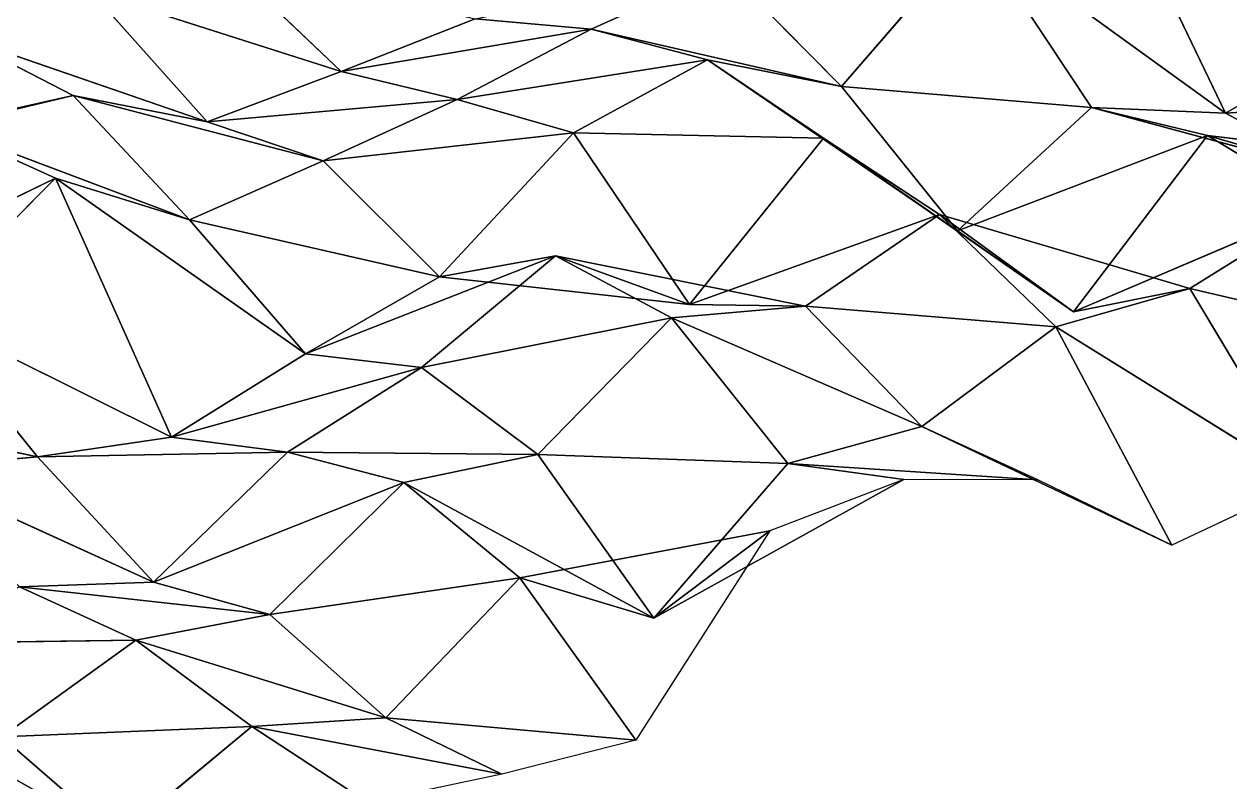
# Model space of a CAD drawing. Header units: metres. Extents: x -3703 to 431, y -1555 to 134.
# Drawn here: x -381.5 to -260.7, y -243.1 to -167.3 of the extents above; entities that cross this region are included whole.
import ezdxf

# ---------------------------------------------------------------- set-up
doc = ezdxf.new("R2010")
doc.units = ezdxf.units.M

msp = doc.modelspace()

# ---------------------------------------------------------------- linework, layer by layer
for p, q in [((-272.80032, -151.90329, -1624.9258), (-261.17276, -176.1821, -1659.8236)), ((-261.17276, -176.1821, -1659.8236), (-272.80032, -151.90329, -1624.9258)), ((-286.2167, -158.02225, -1651.0531), (-299.63315, -173.50076, -1675.0873)), ((-299.63315, -173.50076, -1675.0873), (-286.2167, -158.02225, -1651.0531)), ((-261.17276, -176.1821, -1659.8236), (-286.2167, -158.02225, -1651.0531)), ((-286.2167, -158.02225, -1651.0531), (-274.5892, -175.61075, -1687.4467)), ((-274.5892, -175.61075, -1687.4467), (-286.2167, -158.02225, -1651.0531)), ((-286.2167, -158.02225, -1651.0531), (-261.17276, -176.1821, -1659.8236)), ((-361.3486, -160.92987, -1611.9093), (-349.7211, -172.00024, -1649.7604)), ((-349.7211, -172.00024, -1649.7604), (-361.3486, -160.92987, -1611.9093)), ((-311.26068, -161.71274, -1637.3966), (-324.67712, -167.7761, -1663.5361)), ((-324.67712, -167.7761, -1663.5361), (-311.26068, -161.71274, -1637.3966)), ((-311.26068, -161.71274, -1637.3966), (-299.63315, -173.50076, -1675.0873)), ((-299.63315, -173.50076, -1675.0873), (-311.26068, -161.71274, -1637.3966)), ((-349.7211, -172.00024, -1649.7604), (-374.76505, -164.00421, -1638.7172)), ((-374.76505, -164.00421, -1638.7172), (-363.13748, -177.03595, -1676.1299)), ((-363.13748, -177.03595, -1676.1299), (-374.76505, -164.00421, -1638.7172)), ((-374.76505, -164.00421, -1638.7172), (-349.7211, -172.00024, -1649.7604)), ((-336.30466, -166.74084, -1623.441), (-349.7211, -172.00024, -1649.7604)), ((-349.7211, -172.00024, -1649.7604), (-336.30466, -166.74084, -1623.441)), ((-324.67712, -167.7761, -1663.5361), (-349.7211, -172.00024, -1649.7604)), ((-349.7211, -172.00024, -1649.7604), (-324.67712, -167.7761, -1663.5361)), ((-324.67712, -167.7761, -1663.5361), (-338.0935, -174.79297, -1689.4626)), ((-338.0935, -174.79297, -1689.4626), (-324.67712, -167.7761, -1663.5361)), ((-336.30466, -166.74084, -1623.441), (-324.67712, -167.7761, -1663.5361)), ((-324.67712, -167.7761, -1663.5361), (-336.30466, -166.74084, -1623.441)), ((-299.63315, -173.50076, -1675.0873), (-324.67712, -167.7761, -1663.5361)), ((-324.67712, -167.7761, -1663.5361), (-313.04953, -170.83005, -1703.1799)), ((-313.04953, -170.83005, -1703.1799), (-324.67712, -167.7761, -1663.5361)), ((-324.67712, -167.7761, -1663.5361), (-299.63315, -173.50076, -1675.0873)), ((-363.13748, -177.03595, -1676.1299), (-388.18143, -168.42963, -1665.223)), ((-388.18143, -168.42963, -1665.223), (-376.55386, -174.4036, -1704.2139)), ((-376.55386, -174.4036, -1704.2139), (-388.18143, -168.42963, -1665.223)), ((-388.18143, -168.42963, -1665.223), (-363.13748, -177.03595, -1676.1299)), ((-247.75638, -168.46399, -1634.054), (-261.17276, -176.1821, -1659.8236)), ((-261.17276, -176.1821, -1659.8236), (-247.75638, -168.46399, -1634.054)), ((-313.04953, -170.83005, -1703.1799), (-338.0935, -174.79297, -1689.4626)), ((-338.0935, -174.79297, -1689.4626), (-313.04953, -170.83005, -1703.1799)), ((-313.04953, -170.83005, -1703.1799), (-326.4659, -178.13837, -1729.0413)), ((-326.4659, -178.13837, -1729.0413), (-313.04953, -170.83005, -1703.1799)), ((-299.63315, -173.50076, -1675.0873), (-313.04953, -170.83005, -1703.1799)), ((-288.00558, -187.9563, -1712.1816), (-313.04953, -170.83005, -1703.1799)), ((-313.04953, -170.83005, -1703.1799), (-299.63315, -173.50076, -1675.0873)), ((-313.04953, -170.83005, -1703.1799), (-301.42197, -178.66647, -1741.7544)), ((-301.42197, -178.66647, -1741.7544), (-313.04953, -170.83005, -1703.1799)), ((-313.04953, -170.83005, -1703.1799), (-288.00558, -187.9563, -1712.1816)), ((-349.7211, -172.00024, -1649.7604), (-363.13748, -177.03595, -1676.1299)), ((-363.13748, -177.03595, -1676.1299), (-349.7211, -172.00024, -1649.7604)), ((-349.7211, -172.00024, -1649.7604), (-338.0935, -174.79297, -1689.4626)), ((-338.0935, -174.79297, -1689.4626), (-349.7211, -172.00024, -1649.7604)), ((-274.5892, -175.61075, -1687.4467), (-299.63315, -173.50076, -1675.0873)), ((-299.63315, -173.50076, -1675.0873), (-288.00558, -187.9563, -1712.1816)), ((-288.00558, -187.9563, -1712.1816), (-299.63315, -173.50076, -1675.0873)), ((-299.63315, -173.50076, -1675.0873), (-274.5892, -175.61075, -1687.4467)), ((-376.55386, -174.4036, -1704.2139), (-401.5978, -180.36624, -1690.0494)), ((-401.5978, -180.36624, -1690.0494), (-376.55386, -174.4036, -1704.2139)), ((-376.55386, -174.4036, -1704.2139), (-389.9703, -177.42368, -1731.034)), ((-389.9703, -177.42368, -1731.034), (-376.55386, -174.4036, -1704.2139)), ((-363.13748, -177.03595, -1676.1299), (-376.55386, -174.4036, -1704.2139)), ((-351.5099, -180.95474, -1715.5802), (-376.55386, -174.4036, -1704.2139)), ((-376.55386, -174.4036, -1704.2139), (-363.13748, -177.03595, -1676.1299)), ((-376.55386, -174.4036, -1704.2139), (-364.92633, -186.87079, -1741.7528)), ((-364.92633, -186.87079, -1741.7528), (-376.55386, -174.4036, -1704.2139)), ((-376.55386, -174.4036, -1704.2139), (-351.5099, -180.95474, -1715.5802)), ((-338.0935, -174.79297, -1689.4626), (-363.13748, -177.03595, -1676.1299)), ((-363.13748, -177.03595, -1676.1299), (-338.0935, -174.79297, -1689.4626)), ((-338.0935, -174.79297, -1689.4626), (-351.5099, -180.95474, -1715.5802)), ((-351.5099, -180.95474, -1715.5802), (-338.0935, -174.79297, -1689.4626)), ((-338.0935, -174.79297, -1689.4626), (-326.4659, -178.13837, -1729.0413)), ((-326.4659, -178.13837, -1729.0413), (-338.0935, -174.79297, -1689.4626)), ((-236.12878, -174.60956, -1673.0065), (-261.17276, -176.1821, -1659.8236)), ((-261.17276, -176.1821, -1659.8236), (-236.12878, -174.60956, -1673.0065)), ((-274.5892, -175.61075, -1687.4467), (-288.00558, -187.9563, -1712.1816)), ((-288.00558, -187.9563, -1712.1816), (-274.5892, -175.61075, -1687.4467)), ((-261.17276, -176.1821, -1659.8236), (-274.5892, -175.61075, -1687.4467)), ((-249.54523, -182.36063, -1698.7686), (-274.5892, -175.61075, -1687.4467)), ((-274.5892, -175.61075, -1687.4467), (-261.17276, -176.1821, -1659.8236)), ((-274.5892, -175.61075, -1687.4467), (-262.9616, -178.41525, -1727.1462)), ((-262.9616, -178.41525, -1727.1462), (-274.5892, -175.61075, -1687.4467)), ((-274.5892, -175.61075, -1687.4467), (-249.54523, -182.36063, -1698.7686)), ((-261.17276, -176.1821, -1659.8236), (-249.54523, -182.36063, -1698.7686)), ((-249.54523, -182.36063, -1698.7686), (-261.17276, -176.1821, -1659.8236)), ((-364.92633, -186.87079, -1741.7528), (-389.9703, -177.42368, -1731.034)), ((-389.9703, -177.42368, -1731.034), (-378.3427, -182.68561, -1770.1842)), ((-378.3427, -182.68561, -1770.1842), (-389.9703, -177.42368, -1731.034)), ((-389.9703, -177.42368, -1731.034), (-364.92633, -186.87079, -1741.7528)), ((-363.13748, -177.03595, -1676.1299), (-351.5099, -180.95474, -1715.5802)), ((-351.5099, -180.95474, -1715.5802), (-363.13748, -177.03595, -1676.1299)), ((-326.4659, -178.13837, -1729.0413), (-351.5099, -180.95474, -1715.5802)), ((-351.5099, -180.95474, -1715.5802), (-326.4659, -178.13837, -1729.0413)), ((-326.4659, -178.13837, -1729.0413), (-339.88235, -192.56955, -1753.3098)), ((-339.88235, -192.56955, -1753.3098), (-326.4659, -178.13837, -1729.0413)), ((-301.42197, -178.66647, -1741.7544), (-326.4659, -178.13837, -1729.0413)), ((-326.4659, -178.13837, -1729.0413), (-314.8384, -195.33047, -1765.5237)), ((-314.8384, -195.33047, -1765.5237), (-326.4659, -178.13837, -1729.0413)), ((-326.4659, -178.13837, -1729.0413), (-301.42197, -178.66647, -1741.7544)), ((-301.42197, -178.66647, -1741.7544), (-314.8384, -195.33047, -1765.5237)), ((-314.8384, -195.33047, -1765.5237), (-301.42197, -178.66647, -1741.7544)), ((-288.00558, -187.9563, -1712.1816), (-301.42197, -178.66647, -1741.7544)), ((-276.378, -196.07379, -1750.6931), (-301.42197, -178.66647, -1741.7544)), ((-301.42197, -178.66647, -1741.7544), (-288.00558, -187.9563, -1712.1816)), ((-301.42197, -178.66647, -1741.7544), (-289.79443, -186.32196, -1780.3693)), ((-289.79443, -186.32196, -1780.3693), (-301.42197, -178.66647, -1741.7544)), ((-301.42197, -178.66647, -1741.7544), (-276.378, -196.07379, -1750.6931)), ((-262.9616, -178.41525, -1727.1462), (-288.00558, -187.9563, -1712.1816)), ((-288.00558, -187.9563, -1712.1816), (-262.9616, -178.41525, -1727.1462)), ((-262.9616, -178.41525, -1727.1462), (-276.378, -196.07379, -1750.6931)), ((-276.378, -196.07379, -1750.6931), (-262.9616, -178.41525, -1727.1462)), ((-249.54523, -182.36063, -1698.7686), (-262.9616, -178.41525, -1727.1462)), ((-237.91766, -181.39154, -1739.312), (-262.9616, -178.41525, -1727.1462)), ((-262.9616, -178.41525, -1727.1462), (-249.54523, -182.36063, -1698.7686)), ((-262.9616, -178.41525, -1727.1462), (-251.33405, -185.39673, -1765.9119)), ((-251.33405, -185.39673, -1765.9119), (-262.9616, -178.41525, -1727.1462)), ((-262.9616, -178.41525, -1727.1462), (-237.91766, -181.39154, -1739.312)), ((-351.5099, -180.95474, -1715.5802), (-364.92633, -186.87079, -1741.7528)), ((-364.92633, -186.87079, -1741.7528), (-351.5099, -180.95474, -1715.5802)), ((-351.5099, -180.95474, -1715.5802), (-339.88235, -192.56955, -1753.3098)), ((-339.88235, -192.56955, -1753.3098), (-351.5099, -180.95474, -1715.5802)), ((-378.3427, -182.68561, -1770.1842), (-403.3867, -194.84866, -1754.6332)), ((-403.3867, -194.84866, -1754.6332), (-378.3427, -182.68561, -1770.1842)), ((-378.3427, -182.68561, -1770.1842), (-391.75916, -196.1831, -1794.6615)), ((-391.75916, -196.1831, -1794.6615), (-378.3427, -182.68561, -1770.1842)), ((-364.92633, -186.87079, -1741.7528), (-378.3427, -182.68561, -1770.1842)), ((-353.29874, -200.28525, -1779.08), (-378.3427, -182.68561, -1770.1842)), ((-378.3427, -182.68561, -1770.1842), (-364.92633, -186.87079, -1741.7528)), ((-378.3427, -182.68561, -1770.1842), (-366.71518, -208.62643, -1804.7103)), ((-366.71518, -208.62643, -1804.7103), (-378.3427, -182.68561, -1770.1842)), ((-378.3427, -182.68561, -1770.1842), (-353.29874, -200.28525, -1779.08)), ((-251.33405, -185.39673, -1765.9119), (-276.378, -196.07379, -1750.6931)), ((-276.378, -196.07379, -1750.6931), (-251.33405, -185.39673, -1765.9119)), ((-251.33405, -185.39673, -1765.9119), (-264.7505, -193.73572, -1791.5426)), ((-264.7505, -193.73572, -1791.5426), (-251.33405, -185.39673, -1765.9119)), ((-339.88235, -192.56955, -1753.3098), (-364.92633, -186.87079, -1741.7528)), ((-364.92633, -186.87079, -1741.7528), (-353.29874, -200.28525, -1779.08)), ((-353.29874, -200.28525, -1779.08), (-364.92633, -186.87079, -1741.7528)), ((-364.92633, -186.87079, -1741.7528), (-339.88235, -192.56955, -1753.3098)), ((-289.79443, -186.32196, -1780.3693), (-314.8384, -195.33047, -1765.5237)), ((-314.8384, -195.33047, -1765.5237), (-289.79443, -186.32196, -1780.3693)), ((-289.79443, -186.32196, -1780.3693), (-303.21082, -195.5026, -1805.8119)), ((-303.21082, -195.5026, -1805.8119), (-289.79443, -186.32196, -1780.3693)), ((-276.378, -196.07379, -1750.6931), (-289.79443, -186.32196, -1780.3693)), ((-264.7505, -193.73572, -1791.5426), (-289.79443, -186.32196, -1780.3693)), ((-289.79443, -186.32196, -1780.3693), (-276.378, -196.07379, -1750.6931)), ((-289.79443, -186.32196, -1780.3693), (-278.16687, -197.57153, -1818.1804)), ((-278.16687, -197.57153, -1818.1804), (-289.79443, -186.32196, -1780.3693)), ((-289.79443, -186.32196, -1780.3693), (-264.7505, -193.73572, -1791.5426)), ((-288.00558, -187.9563, -1712.1816), (-276.378, -196.07379, -1750.6931)), ((-276.378, -196.07379, -1750.6931), (-288.00558, -187.9563, -1712.1816)), ((-328.2548, -190.45462, -1794.1094), (-353.29874, -200.28525, -1779.08)), ((-353.29874, -200.28525, -1779.08), (-328.2548, -190.45462, -1794.1094)), ((-328.2548, -190.45462, -1794.1094), (-341.67123, -201.64612, -1819.1023)), ((-341.67123, -201.64612, -1819.1023), (-328.2548, -190.45462, -1794.1094)), ((-339.88235, -192.56955, -1753.3098), (-328.2548, -190.45462, -1794.1094)), ((-328.2548, -190.45462, -1794.1094), (-339.88235, -192.56955, -1753.3098)), ((-314.8384, -195.33047, -1765.5237), (-328.2548, -190.45462, -1794.1094)), ((-303.21082, -195.5026, -1805.8119), (-328.2548, -190.45462, -1794.1094)), ((-328.2548, -190.45462, -1794.1094), (-314.8384, -195.33047, -1765.5237)), ((-328.2548, -190.45462, -1794.1094), (-316.62726, -196.68454, -1833.043)), ((-316.62726, -196.68454, -1833.043), (-328.2548, -190.45462, -1794.1094)), ((-328.2548, -190.45462, -1794.1094), (-303.21082, -195.5026, -1805.8119)), ((-339.88235, -192.56955, -1753.3098), (-353.29874, -200.28525, -1779.08)), ((-353.29874, -200.28525, -1779.08), (-339.88235, -192.56955, -1753.3098)), ((-314.8384, -195.33047, -1765.5237), (-339.88235, -192.56955, -1753.3098)), ((-339.88235, -192.56955, -1753.3098), (-314.8384, -195.33047, -1765.5237)), ((-264.7505, -193.73572, -1791.5426), (-278.16687, -197.57153, -1818.1804)), ((-278.16687, -197.57153, -1818.1804), (-264.7505, -193.73572, -1791.5426)), ((-276.378, -196.07379, -1750.6931), (-264.7505, -193.73572, -1791.5426)), ((-264.7505, -193.73572, -1791.5426), (-276.378, -196.07379, -1750.6931)), ((-239.70651, -199.57138, -1803.069), (-264.7505, -193.73572, -1791.5426)), ((-264.7505, -193.73572, -1791.5426), (-253.1229, -213.12894, -1827.5328)), ((-253.1229, -213.12894, -1827.5328), (-264.7505, -193.73572, -1791.5426)), ((-264.7505, -193.73572, -1791.5426), (-239.70651, -199.57138, -1803.069)), ((-303.21082, -195.5026, -1805.8119), (-316.62726, -196.68454, -1833.043)), ((-316.62726, -196.68454, -1833.043), (-303.21082, -195.5026, -1805.8119)), ((-314.8384, -195.33047, -1765.5237), (-303.21082, -195.5026, -1805.8119)), ((-303.21082, -195.5026, -1805.8119), (-314.8384, -195.33047, -1765.5237)), ((-278.16687, -197.57153, -1818.1804), (-303.21082, -195.5026, -1805.8119)), ((-303.21082, -195.5026, -1805.8119), (-291.5833, -207.54898, -1843.4448)), ((-291.5833, -207.54898, -1843.4448), (-303.21082, -195.5026, -1805.8119)), ((-303.21082, -195.5026, -1805.8119), (-278.16687, -197.57153, -1818.1804)), ((-366.71518, -208.62643, -1804.7103), (-391.75916, -196.1831, -1794.6615)), ((-391.75916, -196.1831, -1794.6615), (-380.13156, -210.60883, -1831.7625)), ((-380.13156, -210.60883, -1831.7625), (-391.75916, -196.1831, -1794.6615)), ((-391.75916, -196.1831, -1794.6615), (-366.71518, -208.62643, -1804.7103)), ((-316.62726, -196.68454, -1833.043), (-341.67123, -201.64612, -1819.1023)), ((-341.67123, -201.64612, -1819.1023), (-316.62726, -196.68454, -1833.043)), ((-316.62726, -196.68454, -1833.043), (-330.04364, -210.36014, -1857.4805)), ((-330.04364, -210.36014, -1857.4805), (-316.62726, -196.68454, -1833.043)), ((-291.5833, -207.54898, -1843.4448), (-316.62726, -196.68454, -1833.043)), ((-316.62726, -196.68454, -1833.043), (-304.9997, -211.24527, -1870.1138)), ((-304.9997, -211.24527, -1870.1138), (-316.62726, -196.68454, -1833.043)), ((-316.62726, -196.68454, -1833.043), (-291.5833, -207.54898, -1843.4448)), ((-278.16687, -197.57153, -1818.1804), (-291.5833, -207.54898, -1843.4448)), ((-291.5833, -207.54898, -1843.4448), (-278.16687, -197.57153, -1818.1804)), ((-253.1229, -213.12894, -1827.5328), (-278.16687, -197.57153, -1818.1804)), ((-278.16687, -197.57153, -1818.1804), (-266.53934, -219.43515, -1853.6183)), ((-266.53934, -219.43515, -1853.6183), (-278.16687, -197.57153, -1818.1804)), ((-278.16687, -197.57153, -1818.1804), (-253.1229, -213.12894, -1827.5328)), ((-353.29874, -200.28525, -1779.08), (-366.71518, -208.62643, -1804.7103)), ((-366.71518, -208.62643, -1804.7103), (-353.29874, -200.28525, -1779.08)), ((-353.29874, -200.28525, -1779.08), (-341.67123, -201.64612, -1819.1023)), ((-341.67123, -201.64612, -1819.1023), (-353.29874, -200.28525, -1779.08)), ((-341.67123, -201.64612, -1819.1023), (-366.71518, -208.62643, -1804.7103)), ((-366.71518, -208.62643, -1804.7103), (-341.67123, -201.64612, -1819.1023)), ((-341.67123, -201.64612, -1819.1023), (-355.08762, -210.11517, -1844.7041)), ((-355.08762, -210.11517, -1844.7041), (-341.67123, -201.64612, -1819.1023)), ((-341.67123, -201.64612, -1819.1023), (-330.04364, -210.36014, -1857.4805)), ((-330.04364, -210.36014, -1857.4805), (-341.67123, -201.64612, -1819.1023)), ((-380.13156, -210.60883, -1831.7625), (-405.17554, -205.25064, -1820.1294)), ((-405.17554, -205.25064, -1820.1294), (-380.13156, -210.60883, -1831.7625)), ((-291.5833, -207.54898, -1843.4448), (-304.9997, -211.24527, -1870.1138)), ((-304.9997, -211.24527, -1870.1138), (-291.5833, -207.54898, -1843.4448)), ((-266.53934, -219.43515, -1853.6183), (-291.5833, -207.54898, -1843.4448)), ((-291.5833, -207.54898, -1843.4448), (-279.95572, -212.90848, -1882.5731)), ((-279.95572, -212.90848, -1882.5731), (-291.5833, -207.54898, -1843.4448)), ((-291.5833, -207.54898, -1843.4448), (-266.53934, -219.43515, -1853.6183)), ((-366.71518, -208.62643, -1804.7103), (-380.13156, -210.60883, -1831.7625)), ((-380.13156, -210.60883, -1831.7625), (-366.71518, -208.62643, -1804.7103)), ((-366.71518, -208.62643, -1804.7103), (-355.08762, -210.11517, -1844.7041)), ((-355.08762, -210.11517, -1844.7041), (-366.71518, -208.62643, -1804.7103)), ((-380.13156, -210.60883, -1831.7625), (-393.548, -211.74521, -1859.0038)), ((-393.548, -211.74521, -1859.0038), (-380.13156, -210.60883, -1831.7625)), ((-355.08762, -210.11517, -1844.7041), (-380.13156, -210.60883, -1831.7625)), ((-380.13156, -210.60883, -1831.7625), (-355.08762, -210.11517, -1844.7041)), ((-380.13156, -210.60883, -1831.7625), (-368.50406, -223.16171, -1869.2822)), ((-368.50406, -223.16171, -1869.2822), (-380.13156, -210.60883, -1831.7625)), ((-355.08762, -210.11517, -1844.7041), (-368.50406, -223.16171, -1869.2822)), ((-368.50406, -223.16171, -1869.2822), (-355.08762, -210.11517, -1844.7041)), ((-330.04364, -210.36014, -1857.4805), (-355.08762, -210.11517, -1844.7041)), ((-355.08762, -210.11517, -1844.7041), (-343.46008, -213.17847, -1884.3458)), ((-343.46008, -213.17847, -1884.3458), (-355.08762, -210.11517, -1844.7041)), ((-355.08762, -210.11517, -1844.7041), (-330.04364, -210.36014, -1857.4805)), ((-330.04364, -210.36014, -1857.4805), (-343.46008, -213.17847, -1884.3458)), ((-343.46008, -213.17847, -1884.3458), (-330.04364, -210.36014, -1857.4805)), ((-304.9997, -211.24527, -1870.1138), (-330.04364, -210.36014, -1857.4805)), ((-330.04364, -210.36014, -1857.4805), (-318.41614, -226.73694, -1894.1451)), ((-318.41614, -226.73694, -1894.1451), (-330.04364, -210.36014, -1857.4805)), ((-330.04364, -210.36014, -1857.4805), (-304.9997, -211.24527, -1870.1138)), ((-304.9997, -211.24527, -1870.1138), (-318.41614, -226.73694, -1894.1451)), ((-318.41614, -226.73694, -1894.1451), (-304.9997, -211.24527, -1870.1138)), ((-279.95572, -212.90848, -1882.5731), (-304.9997, -211.24527, -1870.1138)), ((-304.9997, -211.24527, -1870.1138), (-293.37216, -212.85947, -1910.0795)), ((-293.37216, -212.85947, -1910.0795), (-304.9997, -211.24527, -1870.1138)), ((-304.9997, -211.24527, -1870.1138), (-279.95572, -212.90848, -1882.5731)), ((-368.50406, -223.16171, -1869.2822), (-393.548, -211.74521, -1859.0038)), ((-393.548, -211.74521, -1859.0038), (-368.50406, -223.16171, -1869.2822)), ((-343.46008, -213.17847, -1884.3458), (-368.50406, -223.16171, -1869.2822)), ((-368.50406, -223.16171, -1869.2822), (-343.46008, -213.17847, -1884.3458)), ((-343.46008, -213.17847, -1884.3458), (-356.87646, -226.37091, -1908.8914)), ((-356.87646, -226.37091, -1908.8914), (-343.46008, -213.17847, -1884.3458)), ((-318.41614, -226.73694, -1894.1451), (-343.46008, -213.17847, -1884.3458)), ((-343.46008, -213.17847, -1884.3458), (-331.83252, -222.71793, -1922.5393)), ((-331.83252, -222.71793, -1922.5393), (-343.46008, -213.17847, -1884.3458)), ((-343.46008, -213.17847, -1884.3458), (-318.41614, -226.73694, -1894.1451)), ((-293.37216, -212.85947, -1910.0795), (-318.41614, -226.73694, -1894.1451)), ((-318.41614, -226.73694, -1894.1451), (-293.37216, -212.85947, -1910.0795)), ((-293.37216, -212.85947, -1910.0795), (-306.78854, -217.99857, -1936.4259)), ((-279.95572, -212.90848, -1882.5731), (-293.37216, -212.85947, -1910.0795)), ((-266.53934, -219.43515, -1853.6183), (-279.95572, -212.90848, -1882.5731)), ((-253.1229, -213.12894, -1827.5328), (-266.53934, -219.43515, -1853.6183)), ((-306.78854, -217.99857, -1936.4259), (-331.83252, -222.71793, -1922.5393)), ((-331.83252, -222.71793, -1922.5393), (-306.78854, -217.99857, -1936.4259)), ((-306.78854, -217.99857, -1936.4259), (-320.205, -238.95792, -1959.2346)), ((-318.41614, -226.73694, -1894.1451), (-306.78854, -217.99857, -1936.4259)), ((-306.78854, -217.99857, -1936.4259), (-318.41614, -226.73694, -1894.1451)), ((-368.50406, -223.16171, -1869.2822), (-381.92044, -223.60333, -1896.679)), ((-381.92044, -223.60333, -1896.679), (-368.50406, -223.16171, -1869.2822)), ((-368.50406, -223.16171, -1869.2822), (-356.87646, -226.37091, -1908.8914)), ((-356.87646, -226.37091, -1908.8914), (-368.50406, -223.16171, -1869.2822)), ((-331.83252, -222.71793, -1922.5393), (-356.87646, -226.37091, -1908.8914)), ((-356.87646, -226.37091, -1908.8914), (-331.83252, -222.71793, -1922.5393)), ((-331.83252, -222.71793, -1922.5393), (-345.24896, -236.74603, -1946.8981)), ((-345.24896, -236.74603, -1946.8981), (-331.83252, -222.71793, -1922.5393)), ((-318.41614, -226.73694, -1894.1451), (-331.83252, -222.71793, -1922.5393)), ((-331.83252, -222.71793, -1922.5393), (-318.41614, -226.73694, -1894.1451)), ((-331.83252, -222.71793, -1922.5393), (-320.205, -238.95792, -1959.2346)), ((-320.205, -238.95792, -1959.2346), (-331.83252, -222.71793, -1922.5393)), ((-356.87646, -226.37091, -1908.8914), (-381.92044, -223.60333, -1896.679)), ((-381.92044, -223.60333, -1896.679), (-370.2929, -228.96118, -1935.8076)), ((-370.2929, -228.96118, -1935.8076), (-381.92044, -223.60333, -1896.679)), ((-381.92044, -223.60333, -1896.679), (-356.87646, -226.37091, -1908.8914)), ((-356.87646, -226.37091, -1908.8914), (-370.2929, -228.96118, -1935.8076)), ((-370.2929, -228.96118, -1935.8076), (-356.87646, -226.37091, -1908.8914)), ((-356.87646, -226.37091, -1908.8914), (-345.24896, -236.74603, -1946.8981)), ((-345.24896, -236.74603, -1946.8981), (-356.87646, -226.37091, -1908.8914)), ((-370.2929, -228.96118, -1935.8076), (-395.33688, -229.2821, -1922.9047)), ((-395.33688, -229.2821, -1922.9047), (-370.2929, -228.96118, -1935.8076)), ((-370.2929, -228.96118, -1935.8076), (-383.7093, -238.62161, -1961.143)), ((-383.7093, -238.62161, -1961.143), (-370.2929, -228.96118, -1935.8076)), ((-345.24896, -236.74603, -1946.8981), (-370.2929, -228.96118, -1935.8076)), ((-370.2929, -228.96118, -1935.8076), (-358.66534, -237.5957, -1974.2035)), ((-358.66534, -237.5957, -1974.2035), (-370.2929, -228.96118, -1935.8076)), ((-370.2929, -228.96118, -1935.8076), (-345.24896, -236.74603, -1946.8981)), ((-358.66534, -237.5957, -1974.2035), (-383.7093, -238.62161, -1961.143)), ((-383.7093, -238.62161, -1961.143), (-358.66534, -237.5957, -1974.2035)), ((-358.66534, -237.5957, -1974.2035), (-372.08173, -248.71524, -1999.2125)), ((-372.08173, -248.71524, -1999.2125), (-358.66534, -237.5957, -1974.2035)), ((-345.24896, -236.74603, -1946.8981), (-358.66534, -237.5957, -1974.2035)), ((-358.66534, -237.5957, -1974.2035), (-345.24896, -236.74603, -1946.8981)), ((-333.62137, -242.38974, -1985.9628), (-358.66534, -237.5957, -1974.2035)), ((-358.66534, -237.5957, -1974.2035), (-347.03775, -245.20401, -2012.829)), ((-347.03775, -245.20401, -2012.829), (-358.66534, -237.5957, -1974.2035)), ((-358.66534, -237.5957, -1974.2035), (-333.62137, -242.38974, -1985.9628)), ((-320.205, -238.95792, -1959.2346), (-345.24896, -236.74603, -1946.8981)), ((-345.24896, -236.74603, -1946.8981), (-333.62137, -242.38974, -1985.9628)), ((-333.62137, -242.38974, -1985.9628), (-345.24896, -236.74603, -1946.8981)), ((-345.24896, -236.74603, -1946.8981), (-320.205, -238.95792, -1959.2346)), ((-383.7093, -238.62161, -1961.143), (-372.08173, -248.71524, -1999.2125)), ((-372.08173, -248.71524, -1999.2125), (-383.7093, -238.62161, -1961.143)), ((-320.205, -238.95792, -1959.2346), (-333.62137, -242.38974, -1985.9628)), ((-333.62137, -242.38974, -1985.9628), (-347.03775, -245.20401, -2012.829))]:
    msp.add_line(p, q)
for points in [[(-259.38388, -150.27716, -1597.794), (-247.75638, -168.46399, -1634.054), (-272.80032, -151.90329, -1624.9258), (-272.80023, -151.90318, -1624.9257)], [(-272.80032, -151.90329, -1624.9258), (-261.17276, -176.1821, -1659.8236), (-286.2167, -158.02225, -1651.0531), (-286.2166, -158.02214, -1651.053)], [(-261.17276, -176.1821, -1659.8236), (-272.80032, -151.90329, -1624.9258), (-247.75638, -168.46399, -1634.054), (-247.75627, -168.46388, -1634.0538)], [(-388.18143, -168.42963, -1665.223), (-399.809, -152.59277, -1628.4376), (-374.76505, -164.00421, -1638.7172), (-374.76495, -164.0041, -1638.717)], [(-299.63315, -173.50076, -1675.0873), (-311.26068, -161.71274, -1637.3966), (-286.2167, -158.02225, -1651.0531), (-286.2166, -158.02214, -1651.053)], [(-286.2167, -158.02225, -1651.0531), (-274.5892, -175.61075, -1687.4467), (-299.63315, -173.50076, -1675.0873), (-299.63306, -173.50066, -1675.0872)], [(-274.5892, -175.61075, -1687.4467), (-286.2167, -158.02225, -1651.0531), (-261.17276, -176.1821, -1659.8236), (-261.17267, -176.18199, -1659.8235)], [(-361.3486, -160.92987, -1611.9093), (-349.7211, -172.00024, -1649.7604), (-374.76505, -164.00421, -1638.7172), (-374.76495, -164.0041, -1638.717)], [(-349.7211, -172.00024, -1649.7604), (-361.3486, -160.92987, -1611.9093), (-336.30466, -166.74084, -1623.441), (-336.30457, -166.74074, -1623.4409)], [(-324.67712, -167.7761, -1663.5361), (-336.30466, -166.74084, -1623.441), (-311.26068, -161.71274, -1637.3966), (-311.2606, -161.71263, -1637.3965)], [(-311.26068, -161.71274, -1637.3966), (-299.63315, -173.50076, -1675.0873), (-324.67712, -167.7761, -1663.5361), (-324.67703, -167.77599, -1663.536)], [(-374.76505, -164.00421, -1638.7172), (-363.13748, -177.03595, -1676.1299), (-388.18143, -168.42963, -1665.223), (-388.18134, -168.42952, -1665.2229)], [(-363.13748, -177.03595, -1676.1299), (-374.76505, -164.00421, -1638.7172), (-349.7211, -172.00024, -1649.7604), (-349.721, -172.00014, -1649.7603)], [(-336.30466, -166.74084, -1623.441), (-324.67712, -167.7761, -1663.5361), (-349.7211, -172.00024, -1649.7604), (-349.721, -172.00014, -1649.7603)], [(-338.0935, -174.79297, -1689.4626), (-349.7211, -172.00024, -1649.7604), (-324.67712, -167.7761, -1663.5361), (-324.67703, -167.77599, -1663.536)], [(-324.67712, -167.7761, -1663.5361), (-313.04953, -170.83005, -1703.1799), (-338.0935, -174.79297, -1689.4626), (-338.0934, -174.79286, -1689.4625)], [(-313.04953, -170.83005, -1703.1799), (-324.67712, -167.7761, -1663.5361), (-299.63315, -173.50076, -1675.0873), (-299.63306, -173.50066, -1675.0872)], [(-388.18143, -168.42963, -1665.223), (-376.55386, -174.4036, -1704.2139), (-401.5978, -180.36624, -1690.0494), (-401.59772, -180.36613, -1690.0493)], [(-376.55386, -174.4036, -1704.2139), (-388.18143, -168.42963, -1665.223), (-363.13748, -177.03595, -1676.1299), (-363.1374, -177.03584, -1676.1298)], [(-247.75638, -168.46399, -1634.054), (-236.12878, -174.60956, -1673.0065), (-261.17276, -176.1821, -1659.8236), (-261.17267, -176.18199, -1659.8235)], [(-326.4659, -178.13837, -1729.0413), (-338.0935, -174.79297, -1689.4626), (-313.04953, -170.83005, -1703.1799), (-313.04944, -170.82994, -1703.1798)], [(-313.04953, -170.83005, -1703.1799), (-301.42197, -178.66647, -1741.7544), (-326.4659, -178.13837, -1729.0413), (-326.46582, -178.13826, -1729.0411)], [(-299.63315, -173.50076, -1675.0873), (-288.00558, -187.9563, -1712.1816), (-313.04953, -170.83005, -1703.1799), (-313.04944, -170.82994, -1703.1798)], [(-301.42197, -178.66647, -1741.7544), (-313.04953, -170.83005, -1703.1799), (-288.00558, -187.9563, -1712.1816), (-288.0055, -187.95619, -1712.1815)], [(-349.7211, -172.00024, -1649.7604), (-338.0935, -174.79297, -1689.4626), (-363.13748, -177.03595, -1676.1299), (-363.1374, -177.03584, -1676.1298)], [(-288.00558, -187.9563, -1712.1816), (-299.63315, -173.50076, -1675.0873), (-274.5892, -175.61075, -1687.4467), (-274.5891, -175.61064, -1687.4465)], [(-389.9703, -177.42368, -1731.034), (-401.5978, -180.36624, -1690.0494), (-376.55386, -174.4036, -1704.2139), (-376.55377, -174.40349, -1704.2137)], [(-376.55386, -174.4036, -1704.2139), (-364.92633, -186.87079, -1741.7528), (-389.9703, -177.42368, -1731.034), (-389.9702, -177.42357, -1731.0339)], [(-363.13748, -177.03595, -1676.1299), (-351.5099, -180.95474, -1715.5802), (-376.55386, -174.4036, -1704.2139), (-376.55377, -174.40349, -1704.2137)], [(-364.92633, -186.87079, -1741.7528), (-376.55386, -174.4036, -1704.2139), (-351.5099, -180.95474, -1715.5802), (-351.5098, -180.95464, -1715.5801)], [(-351.5099, -180.95474, -1715.5802), (-363.13748, -177.03595, -1676.1299), (-338.0935, -174.79297, -1689.4626), (-338.0934, -174.79286, -1689.4625)], [(-338.0935, -174.79297, -1689.4626), (-326.4659, -178.13837, -1729.0413), (-351.5099, -180.95474, -1715.5802), (-351.5098, -180.95464, -1715.5801)], [(-249.54523, -182.36063, -1698.7686), (-261.17276, -176.1821, -1659.8236), (-236.12878, -174.60956, -1673.0065), (-236.12868, -174.60945, -1673.0063)], [(-274.5892, -175.61075, -1687.4467), (-262.9616, -178.41525, -1727.1462), (-288.00558, -187.9563, -1712.1816), (-288.0055, -187.95619, -1712.1815)], [(-261.17276, -176.1821, -1659.8236), (-249.54523, -182.36063, -1698.7686), (-274.5892, -175.61075, -1687.4467), (-274.5891, -175.61064, -1687.4465)], [(-262.9616, -178.41525, -1727.1462), (-274.5892, -175.61075, -1687.4467), (-249.54523, -182.36063, -1698.7686), (-249.54512, -182.36052, -1698.7684)], [(-389.9703, -177.42368, -1731.034), (-378.3427, -182.68561, -1770.1842), (-403.3867, -194.84866, -1754.6332), (-403.3866, -194.84856, -1754.633)], [(-378.3427, -182.68561, -1770.1842), (-389.9703, -177.42368, -1731.034), (-364.92633, -186.87079, -1741.7528), (-364.92624, -186.87068, -1741.7527)], [(-339.88235, -192.56955, -1753.3098), (-351.5099, -180.95474, -1715.5802), (-326.4659, -178.13837, -1729.0413), (-326.46582, -178.13826, -1729.0411)], [(-326.4659, -178.13837, -1729.0413), (-314.8384, -195.33047, -1765.5237), (-339.88235, -192.56955, -1753.3098), (-339.88226, -192.56944, -1753.3097)], [(-314.8384, -195.33047, -1765.5237), (-326.4659, -178.13837, -1729.0413), (-301.42197, -178.66647, -1741.7544), (-301.42188, -178.66637, -1741.7543)], [(-301.42197, -178.66647, -1741.7544), (-289.79443, -186.32196, -1780.3693), (-314.8384, -195.33047, -1765.5237), (-314.83832, -195.33037, -1765.5236)], [(-288.00558, -187.9563, -1712.1816), (-276.378, -196.07379, -1750.6931), (-301.42197, -178.66647, -1741.7544), (-301.42188, -178.66637, -1741.7543)], [(-289.79443, -186.32196, -1780.3693), (-301.42197, -178.66647, -1741.7544), (-276.378, -196.07379, -1750.6931), (-276.3779, -196.07368, -1750.693)], [(-276.378, -196.07379, -1750.6931), (-288.00558, -187.9563, -1712.1816), (-262.9616, -178.41525, -1727.1462), (-262.96152, -178.41515, -1727.1461)], [(-262.9616, -178.41525, -1727.1462), (-251.33405, -185.39673, -1765.9119), (-276.378, -196.07379, -1750.6931), (-276.3779, -196.07368, -1750.693)], [(-249.54523, -182.36063, -1698.7686), (-237.91766, -181.39154, -1739.312), (-262.9616, -178.41525, -1727.1462), (-262.96152, -178.41515, -1727.1461)], [(-251.33405, -185.39673, -1765.9119), (-262.9616, -178.41525, -1727.1462), (-237.91766, -181.39154, -1739.312), (-237.91756, -181.39143, -1739.3119)], [(-351.5099, -180.95474, -1715.5802), (-339.88235, -192.56955, -1753.3098), (-364.92633, -186.87079, -1741.7528), (-364.92624, -186.87068, -1741.7527)], [(-391.75916, -196.1831, -1794.6615), (-403.3867, -194.84866, -1754.6332), (-378.3427, -182.68561, -1770.1842), (-378.34262, -182.6855, -1770.1841)], [(-378.3427, -182.68561, -1770.1842), (-366.71518, -208.62643, -1804.7103), (-391.75916, -196.1831, -1794.6615), (-391.75906, -196.183, -1794.6614)], [(-364.92633, -186.87079, -1741.7528), (-353.29874, -200.28525, -1779.08), (-378.3427, -182.68561, -1770.1842), (-378.34262, -182.6855, -1770.1841)], [(-366.71518, -208.62643, -1804.7103), (-378.3427, -182.68561, -1770.1842), (-353.29874, -200.28525, -1779.08), (-353.29865, -200.28514, -1779.0798)], [(-264.7505, -193.73572, -1791.5426), (-276.378, -196.07379, -1750.6931), (-251.33405, -185.39673, -1765.9119), (-251.33394, -185.39662, -1765.9117)], [(-251.33405, -185.39673, -1765.9119), (-239.70651, -199.57138, -1803.069), (-264.7505, -193.73572, -1791.5426), (-264.7504, -193.73561, -1791.5425)], [(-353.29874, -200.28525, -1779.08), (-364.92633, -186.87079, -1741.7528), (-339.88235, -192.56955, -1753.3098), (-339.88226, -192.56944, -1753.3097)], [(-303.21082, -195.5026, -1805.8119), (-314.8384, -195.33047, -1765.5237), (-289.79443, -186.32196, -1780.3693), (-289.79434, -186.32185, -1780.3691)], [(-289.79443, -186.32196, -1780.3693), (-278.16687, -197.57153, -1818.1804), (-303.21082, -195.5026, -1805.8119), (-303.21072, -195.50249, -1805.8118)], [(-276.378, -196.07379, -1750.6931), (-264.7505, -193.73572, -1791.5426), (-289.79443, -186.32196, -1780.3693), (-289.79434, -186.32185, -1780.3691)], [(-278.16687, -197.57153, -1818.1804), (-289.79443, -186.32196, -1780.3693), (-264.7505, -193.73572, -1791.5426), (-264.7504, -193.73561, -1791.5425)], [(-341.67123, -201.64612, -1819.1023), (-353.29874, -200.28525, -1779.08), (-328.2548, -190.45462, -1794.1094), (-328.2547, -190.45451, -1794.1093)], [(-339.88235, -192.56955, -1753.3098), (-328.2548, -190.45462, -1794.1094), (-353.29874, -200.28525, -1779.08), (-353.29865, -200.28514, -1779.0798)], [(-328.2548, -190.45462, -1794.1094), (-316.62726, -196.68454, -1833.043), (-341.67123, -201.64612, -1819.1023), (-341.67114, -201.64601, -1819.1022)], [(-328.2548, -190.45462, -1794.1094), (-339.88235, -192.56955, -1753.3098), (-314.8384, -195.33047, -1765.5237), (-314.83832, -195.33037, -1765.5236)], [(-314.8384, -195.33047, -1765.5237), (-303.21082, -195.5026, -1805.8119), (-328.2548, -190.45462, -1794.1094), (-328.2547, -190.45451, -1794.1093)], [(-316.62726, -196.68454, -1833.043), (-328.2548, -190.45462, -1794.1094), (-303.21082, -195.5026, -1805.8119), (-303.21072, -195.50249, -1805.8118)], [(-264.7505, -193.73572, -1791.5426), (-253.1229, -213.12894, -1827.5328), (-278.16687, -197.57153, -1818.1804), (-278.16678, -197.57143, -1818.1803)], [(-253.1229, -213.12894, -1827.5328), (-264.7505, -193.73572, -1791.5426), (-239.70651, -199.57138, -1803.069), (-239.7064, -199.57127, -1803.0688)], [(-303.21082, -195.5026, -1805.8119), (-291.5833, -207.54898, -1843.4448), (-316.62726, -196.68454, -1833.043), (-316.62717, -196.68443, -1833.0428)], [(-291.5833, -207.54898, -1843.4448), (-303.21082, -195.5026, -1805.8119), (-278.16687, -197.57153, -1818.1804), (-278.16678, -197.57143, -1818.1803)], [(-391.75916, -196.1831, -1794.6615), (-380.13156, -210.60883, -1831.7625), (-405.17554, -205.25064, -1820.1294), (-405.17545, -205.25053, -1820.1293)], [(-380.13156, -210.60883, -1831.7625), (-391.75916, -196.1831, -1794.6615), (-366.71518, -208.62643, -1804.7103), (-366.7151, -208.62633, -1804.7102)], [(-330.04364, -210.36014, -1857.4805), (-341.67123, -201.64612, -1819.1023), (-316.62726, -196.68454, -1833.043), (-316.62717, -196.68443, -1833.0428)], [(-316.62726, -196.68454, -1833.043), (-304.9997, -211.24527, -1870.1138), (-330.04364, -210.36014, -1857.4805), (-330.04355, -210.36003, -1857.4803)], [(-304.9997, -211.24527, -1870.1138), (-316.62726, -196.68454, -1833.043), (-291.5833, -207.54898, -1843.4448), (-291.58322, -207.54887, -1843.4447)], [(-278.16687, -197.57153, -1818.1804), (-266.53934, -219.43515, -1853.6183), (-291.5833, -207.54898, -1843.4448), (-291.58322, -207.54887, -1843.4447)], [(-266.53934, -219.43515, -1853.6183), (-278.16687, -197.57153, -1818.1804), (-253.1229, -213.12894, -1827.5328), (-253.12279, -213.12883, -1827.5327)], [(-353.29874, -200.28525, -1779.08), (-341.67123, -201.64612, -1819.1023), (-366.71518, -208.62643, -1804.7103), (-366.7151, -208.62633, -1804.7102)], [(-355.08762, -210.11517, -1844.7041), (-366.71518, -208.62643, -1804.7103), (-341.67123, -201.64612, -1819.1023), (-341.67114, -201.64601, -1819.1022)], [(-341.67123, -201.64612, -1819.1023), (-330.04364, -210.36014, -1857.4805), (-355.08762, -210.11517, -1844.7041), (-355.08752, -210.11507, -1844.704)], [(-393.548, -211.74521, -1859.0038), (-405.17554, -205.25064, -1820.1294), (-380.13156, -210.60883, -1831.7625), (-380.13147, -210.60872, -1831.7623)], [(-291.5833, -207.54898, -1843.4448), (-279.95572, -212.90848, -1882.5731), (-304.9997, -211.24527, -1870.1138), (-304.9996, -211.24516, -1870.1136)], [(-279.95572, -212.90848, -1882.5731), (-291.5833, -207.54898, -1843.4448), (-266.53934, -219.43515, -1853.6183), (-266.53925, -219.43504, -1853.6182)], [(-366.71518, -208.62643, -1804.7103), (-355.08762, -210.11517, -1844.7041), (-380.13156, -210.60883, -1831.7625), (-380.13147, -210.60872, -1831.7623)], [(-380.13156, -210.60883, -1831.7625), (-368.50406, -223.16171, -1869.2822), (-393.548, -211.74521, -1859.0038), (-393.5479, -211.7451, -1859.0037)], [(-368.50406, -223.16171, -1869.2822), (-380.13156, -210.60883, -1831.7625), (-355.08762, -210.11517, -1844.7041), (-355.08752, -210.11507, -1844.704)], [(-355.08762, -210.11517, -1844.7041), (-343.46008, -213.17847, -1884.3458), (-368.50406, -223.16171, -1869.2822), (-368.50397, -223.1616, -1869.2821)], [(-343.46008, -213.17847, -1884.3458), (-355.08762, -210.11517, -1844.7041), (-330.04364, -210.36014, -1857.4805), (-330.04355, -210.36003, -1857.4803)], [(-330.04364, -210.36014, -1857.4805), (-318.41614, -226.73694, -1894.1451), (-343.46008, -213.17847, -1884.3458), (-343.46, -213.17836, -1884.3457)], [(-318.41614, -226.73694, -1894.1451), (-330.04364, -210.36014, -1857.4805), (-304.9997, -211.24527, -1870.1138), (-304.9996, -211.24516, -1870.1136)], [(-304.9997, -211.24527, -1870.1138), (-293.37216, -212.85947, -1910.0795), (-318.41614, -226.73694, -1894.1451), (-318.41605, -226.73683, -1894.145)], [(-293.37216, -212.85947, -1910.0795), (-304.9997, -211.24527, -1870.1138), (-279.95572, -212.90848, -1882.5731), (-279.95563, -212.90837, -1882.573)], [(-381.92044, -223.60333, -1896.679), (-393.548, -211.74521, -1859.0038), (-368.50406, -223.16171, -1869.2822), (-368.50397, -223.1616, -1869.2821)], [(-356.87646, -226.37091, -1908.8914), (-368.50406, -223.16171, -1869.2822), (-343.46008, -213.17847, -1884.3458), (-343.46, -213.17836, -1884.3457)], [(-343.46008, -213.17847, -1884.3458), (-331.83252, -222.71793, -1922.5393), (-356.87646, -226.37091, -1908.8914), (-356.87637, -226.3708, -1908.8912)], [(-331.83252, -222.71793, -1922.5393), (-343.46008, -213.17847, -1884.3458), (-318.41614, -226.73694, -1894.1451), (-318.41605, -226.73683, -1894.145)], [(-306.78854, -217.99857, -1936.4259), (-318.41614, -226.73694, -1894.1451), (-293.37216, -212.85947, -1910.0795), (-293.37207, -212.85936, -1910.0793)], [(-320.205, -238.95792, -1959.2346), (-331.83252, -222.71793, -1922.5393), (-306.78854, -217.99857, -1936.4259), (-306.78845, -217.99846, -1936.4258)], [(-318.41614, -226.73694, -1894.1451), (-306.78854, -217.99857, -1936.4259), (-331.83252, -222.71793, -1922.5393), (-331.83243, -222.71782, -1922.5392)], [(-368.50406, -223.16171, -1869.2822), (-356.87646, -226.37091, -1908.8914), (-381.92044, -223.60333, -1896.679), (-381.92035, -223.60323, -1896.6788)], [(-345.24896, -236.74603, -1946.8981), (-356.87646, -226.37091, -1908.8914), (-331.83252, -222.71793, -1922.5393), (-331.83243, -222.71782, -1922.5392)], [(-331.83252, -222.71793, -1922.5393), (-320.205, -238.95792, -1959.2346), (-345.24896, -236.74603, -1946.8981), (-345.24887, -236.74593, -1946.898)], [(-381.92044, -223.60333, -1896.679), (-370.2929, -228.96118, -1935.8076), (-395.33688, -229.2821, -1922.9047), (-395.3368, -229.282, -1922.9045)], [(-370.2929, -228.96118, -1935.8076), (-381.92044, -223.60333, -1896.679), (-356.87646, -226.37091, -1908.8914), (-356.87637, -226.3708, -1908.8912)], [(-356.87646, -226.37091, -1908.8914), (-345.24896, -236.74603, -1946.8981), (-370.2929, -228.96118, -1935.8076), (-370.29282, -228.96107, -1935.8075)], [(-383.7093, -238.62161, -1961.143), (-395.33688, -229.2821, -1922.9047), (-370.2929, -228.96118, -1935.8076), (-370.29282, -228.96107, -1935.8075)], [(-370.2929, -228.96118, -1935.8076), (-358.66534, -237.5957, -1974.2035), (-383.7093, -238.62161, -1961.143), (-383.7092, -238.6215, -1961.1428)], [(-358.66534, -237.5957, -1974.2035), (-370.2929, -228.96118, -1935.8076), (-345.24896, -236.74603, -1946.8981), (-345.24887, -236.74593, -1946.898)], [(-383.7093, -238.62161, -1961.143), (-372.08173, -248.71524, -1999.2125), (-397.12567, -234.5445, -1989.55), (-397.12558, -234.54439, -1989.5499)], [(-385.49817, -249.48923, -2026.5348), (-397.12567, -234.5445, -1989.55), (-372.08173, -248.71524, -1999.2125), (-372.08163, -248.71513, -1999.2124)], [(-372.08173, -248.71524, -1999.2125), (-383.7093, -238.62161, -1961.143), (-358.66534, -237.5957, -1974.2035), (-358.66525, -237.5956, -1974.2034)], [(-358.66534, -237.5957, -1974.2035), (-347.03775, -245.20401, -2012.829), (-372.08173, -248.71524, -1999.2125), (-372.08163, -248.71513, -1999.2124)], [(-345.24896, -236.74603, -1946.8981), (-333.62137, -242.38974, -1985.9628), (-358.66534, -237.5957, -1974.2035), (-358.66525, -237.5956, -1974.2034)], [(-347.03775, -245.20401, -2012.829), (-358.66534, -237.5957, -1974.2035), (-333.62137, -242.38974, -1985.9628), (-333.62128, -242.38963, -1985.9626)], [(-333.62137, -242.38974, -1985.9628), (-345.24896, -236.74603, -1946.8981), (-320.205, -238.95792, -1959.2346), (-320.2049, -238.95781, -1959.2345)]]:
    msp.add_3dface(points)

doc.saveas('drawing.dxf')
